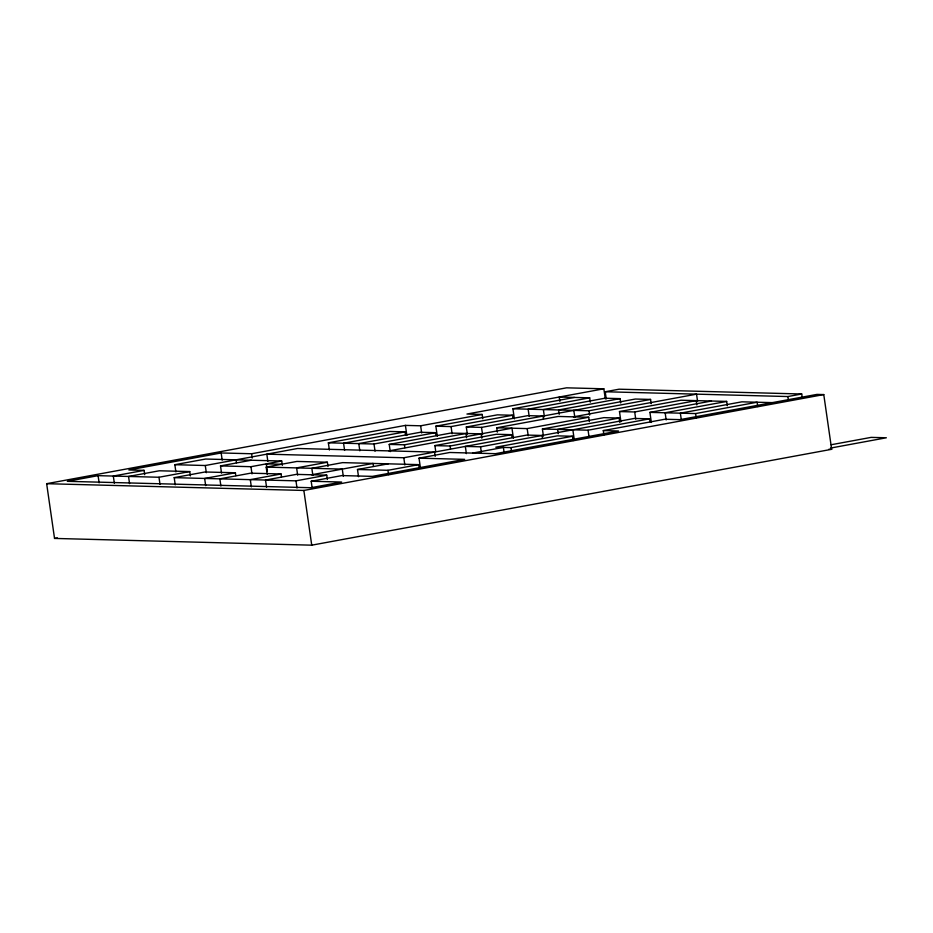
<?xml version="1.0" encoding="UTF-8"?>
<svg xmlns="http://www.w3.org/2000/svg" width="933" height="933" viewBox="0 0 933 933"><rect width="100%" height="100%" fill="white"/><g stroke="black" fill="none" stroke-linecap="round" stroke-linejoin="round"><path stroke-width="1.4" d="M603.908 434.906L603.289 430.591L664.809 419.244L680.029 419.64L816.935 394.402L823.769 394.577L831.653 449.309L311.739 545.175L54.534 538.423L46.65 483.691L566.564 387.825L603.838 388.804L605.295 398.881M190.367 475.9L189.749 471.573L158.983 477.253L98.093 475.655L67.328 481.323L310.864 487.726L341.63 482.046L311.19 481.253L312.228 488.449M482.781 418.765L482.163 414.45L420.631 425.798L405.412 425.39L251.595 453.753L221.156 452.96L128.859 469.975L144.079 470.372L144.708 474.699M144.079 470.372L113.313 476.052L114.351 483.247M175.882 471.9L174.844 464.704L205.61 459.036L281.708 461.03L282.337 465.345M603.838 388.804L466.943 414.042L482.163 414.45M174.844 464.704L205.283 465.509L297.58 448.481L434.568 452.085L435.186 456.4M329.384 450.009L328.346 442.813L389.866 431.466L405.085 431.862L405.505 434.743M514.375 418.859L512.928 408.771L574.448 397.423M606.252 398.951L605.214 391.755L619.069 389.201L801.715 393.994L802.333 398.321M221.541 473.101L220.503 465.905L251.269 460.226M405.085 431.862L343.566 443.21L344.604 450.417M437.309 436.271L435.851 426.194L497.382 414.847L512.602 415.243L513.022 418.124M590.297 402.146L589.679 397.831L528.148 409.179L529.186 416.375M175.241 484.845L174.203 477.649L204.968 471.981L235.408 472.774L235.816 475.655M435.851 426.194L451.071 426.591L512.602 415.243M220.503 465.905L250.954 466.698L281.708 461.03M328.346 442.813L374.005 444.015L435.536 432.667L435.944 435.548M467.34 434.195L466.302 426.987L527.821 415.651L543.041 416.048L543.461 418.929M620.737 402.951L620.118 398.624L558.587 409.972L559.217 414.299M235.408 472.774L204.642 478.454L205.68 485.65M267.211 474.302L266.173 467.106L296.939 461.427L327.378 462.232L327.996 466.547M390.262 451.607L389.224 444.411L450.756 433.064L481.195 433.868L481.813 438.183M466.302 426.987L481.521 427.396L635.338 399.032L650.558 399.429L651.176 403.744M389.224 444.411L404.444 444.808L465.975 433.46L466.593 437.787M497.359 432.107L496.741 427.792L558.272 416.445L588.711 417.249L589.329 421.564M512.928 408.771L589.026 410.777L650.558 399.429M327.378 462.232L296.612 467.899L297.65 475.107M388.909 450.884L511.96 428.189L513.418 438.277M573.492 416.841L696.543 394.158L697.581 401.353M281.486 476.856L281.066 473.976L250.301 479.644L251.339 486.851M435.723 451.374L434.895 445.612L496.414 434.265L511.634 434.661L512.054 437.542M496.741 427.792L527.18 428.597L588.711 417.249M620.923 421.658L619.477 411.57L680.997 400.222L726.667 401.423L727.285 405.75M434.895 445.612L450.114 446.009L511.634 434.661M543.438 436.189L542.4 428.993L603.931 417.646L619.15 418.042L619.769 422.369M619.477 411.57L634.697 411.966L696.216 400.63L696.846 404.945M311.517 474.78L373.037 463.433L373.457 466.313M267.853 461.357L266.815 454.161L403.802 457.753L526.853 435.07L542.085 435.466L542.493 438.347M619.15 418.042L557.619 429.39L558.249 433.717M651.362 422.451L649.916 412.374L711.447 401.027M174.203 477.649L295.971 480.845L326.737 475.177L327.355 479.492M358.529 476.705L357.491 469.497L388.256 463.829M420.48 468.238L419.022 458.161L449.788 452.482L495.446 453.683L618.509 430.988L603.289 430.591M466.372 453.613L465.334 446.406L480.553 446.814L634.37 418.439L649.59 418.847L650.009 421.728M726.667 401.423L665.136 412.771L666.174 419.967M311.19 481.253L341.956 475.573L372.395 476.378L464.692 459.351L419.022 458.161M542.4 428.993L588.07 430.195L649.59 418.847M472.623 453.088L503.388 447.408L504.217 453.17M357.491 469.497L387.941 470.302L418.707 464.634L419.115 467.503M572.524 436.259L557.304 435.863L495.773 447.21L510.992 447.607L572.524 436.259L573.142 440.586M649.916 412.374L695.575 413.576L757.106 402.228L757.724 406.543M605.214 391.755L787.872 396.548L801.715 393.994M46.65 483.691L303.855 490.455L823.769 394.577M54.534 538.423L57.403 537.898M831.07 444.761L871.13 437.379L886.35 437.775L830.545 448.073M589.679 397.831L559.229 397.026L559.858 401.353M620.118 398.624L604.899 398.228L543.368 409.575L544.405 416.771M772.326 402.624L741.887 401.82L680.355 413.167L681.393 420.375M435.536 432.667L420.316 432.271L358.785 443.607L359.823 450.814M828.924 449.228L831.653 449.309M418.707 464.634L342.598 462.628L311.832 468.308L312.87 475.503M281.556 464.261L266.337 463.864L267.374 471.072M266.173 467.106L342.271 469.101L343.309 476.308M189.749 471.573L159.298 470.78L128.532 476.448L129.57 483.656M281.066 473.976L250.627 473.171L219.861 478.851L220.899 486.046M326.737 475.177L296.286 474.372L265.532 480.052L266.57 487.248M787.872 396.548L788.28 399.429M695.575 413.576L696.205 417.891M634.697 411.966L635.735 419.174M589.026 410.777L589.656 415.092M588.07 430.195L589.108 437.39M573.807 410.368L574.845 417.576M572.839 429.786L574.296 439.875M527.18 428.597L528.218 435.793M510.992 447.607L511.412 450.487M481.521 427.396L482.559 434.591M480.553 446.814L481.381 452.575M451.071 426.591L452.108 433.798M450.114 446.009L450.522 448.89M420.631 425.798L421.669 432.994M405.412 425.39L406.87 435.478M404.444 444.808L404.864 447.688M403.802 457.753L404.84 464.961M387.941 470.302L388.56 474.617M374.005 444.015L375.043 451.21M303.855 490.455L311.739 545.175M295.971 480.845L297.009 488.052M251.595 453.753L252.213 458.08M250.954 466.698L251.992 473.906M236.049 459.829L236.469 462.71M221.156 452.96L222.194 460.156M205.283 465.509L206.321 472.704M158.983 477.253L160.021 484.449M98.093 475.655L99.131 482.851"/></g></svg>
